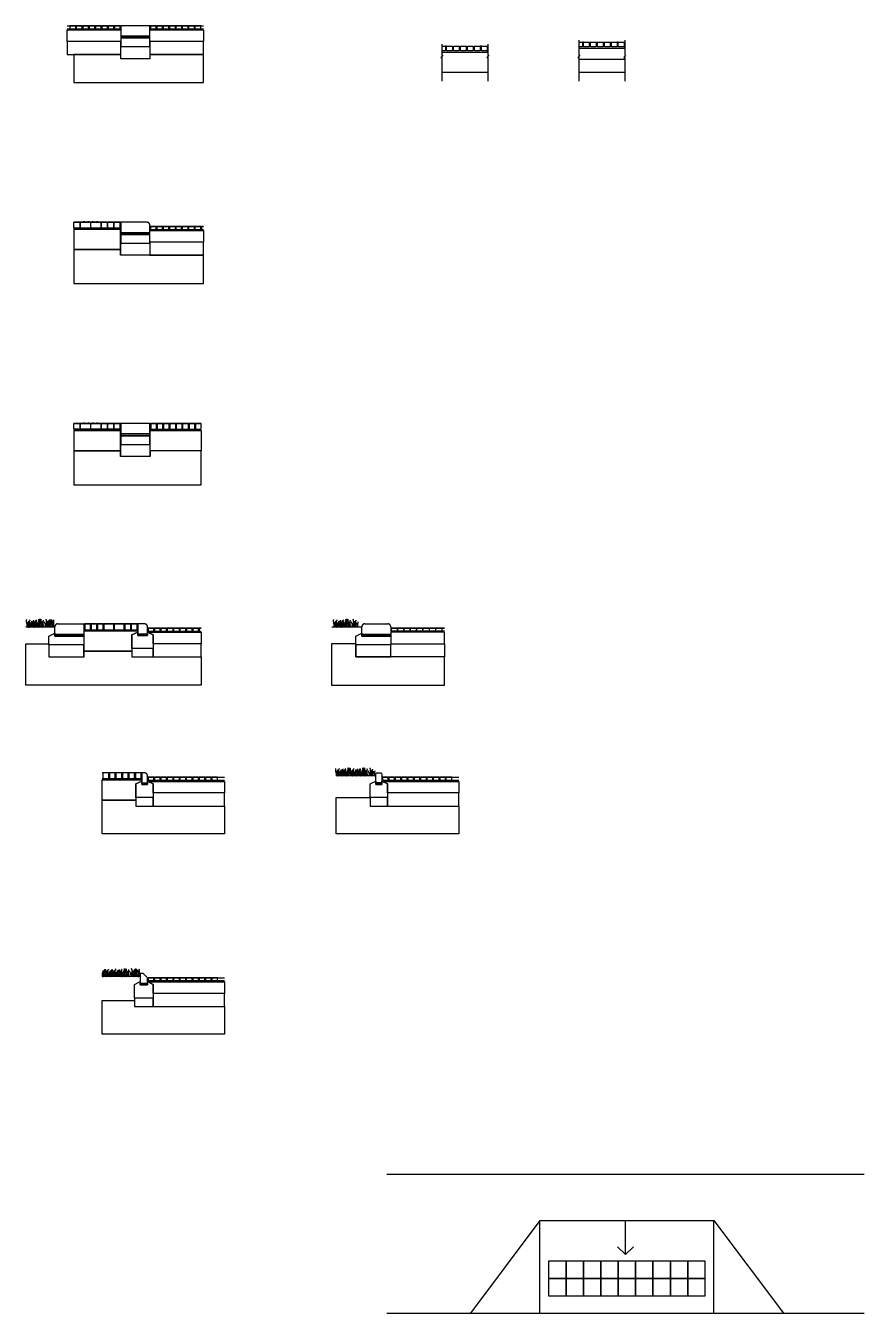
# Model space of a CAD drawing. Header units: millimetres. Extents: x 833576263 to 1668046980, y 817519639 to 1636103653.
# Drawn here: x 833810212 to 833824680, y 817898195 to 817920411 of the extents above; entities that cross this region are included whole.
import ezdxf

# ---------------------------------------------------------------- set-up
doc = ezdxf.new("R2010")
doc.units = ezdxf.units.MM
doc.header["$LTSCALE"] = 100
doc.header["$MEASUREMENT"] = 0
doc.linetypes.add('C160$0$Hidden', pattern=[9.525, 6.35, -3.175])
doc.layers.add('C160$0$+C160', color=6, linetype='C160$0$Hidden')
doc.layers.add('X-REF', color=7, linetype='Continuous')

# ---------------------------------------------------------------- blocks, each defined once
blk = doc.blocks.new('C160')
at = {"layer": 'C160$0$+C160'}
for p, q in [((833810.927, 817920.411), (833811.853, 817920.411)), ((833812.353, 817920.411), (833813.279, 817920.411)), ((833810.927, 817920.361), (833811.853, 817920.361)), ((833810.927, 817920.341), (833811.853, 817920.341)), ((833812.353, 817920.361), (833813.279, 817920.361)), ((833812.353, 817920.341), (833813.279, 817920.341)), ((833817.393, 817919.957), (833818.183, 817919.957)), ((833819.756, 817920.027), (833820.546, 817920.027)), ((833820.546, 817919.827), (833819.756, 817919.827)), ((833818.183, 817919.607), (833817.393, 817919.607)), ((833820.546, 817919.602), (833819.756, 817919.602)), ((833811.853, 817917.021), (833811.043, 817917.021)), ((833811.848, 817916.921), (833811.043, 817916.921)), ((833811.848, 817916.901), (833811.043, 817916.901)), ((833811.043, 817916.901), (833811.848, 817916.901)), ((833811.848, 817916.871), (833811.848, 817916.921)), ((833812.353, 817916.946), (833813.279, 817916.946)), ((833812.353, 817916.896), (833813.279, 817916.896)), ((833812.353, 817916.876), (833813.279, 817916.876)), ((833811.853, 817913.548), (833811.043, 817913.548)), ((833812.353, 817913.548), (833813.239, 817913.548)), ((833811.848, 817913.448), (833811.043, 817913.448)), ((833811.848, 817913.428), (833811.043, 817913.428)), ((833811.043, 817913.428), (833811.848, 817913.428)), ((833811.848, 817913.398), (833811.848, 817913.448)), ((833812.358, 817913.448), (833813.239, 817913.448)), ((833812.358, 817913.428), (833812.358, 817913.448)), ((833812.358, 817913.428), (833813.183, 817913.428)), ((833813.183, 817913.428), (833812.358, 817913.428)), ((833811.213, 817910.09), (833812.143, 817910.09)), ((833811.218, 817909.99), (833812.143, 817909.99)), ((833811.218, 817909.94), (833811.218, 817909.99)), ((833812.143, 817909.97), (833811.218, 817909.97)), ((833811.218, 817909.97), (833812.143, 817909.97)), ((833812.143, 817909.99), (833812.143, 817909.94)), ((833812.313, 817910.015), (833813.239, 817910.015)), ((833812.313, 817909.965), (833813.239, 817909.965)), ((833812.323, 817909.945), (833813.239, 817909.945)), ((833817.436, 817910.015), (833816.51, 817910.015)), ((833817.436, 817909.965), (833816.51, 817909.965)), ((833817.436, 817909.945), (833816.51, 817909.945)), ((833812.213, 817907.518), (833811.528, 817907.518)), ((833812.238, 817907.518), (833812.213, 817907.518)), ((833812.213, 817907.418), (833811.528, 817907.418)), ((833812.213, 817907.398), (833811.528, 817907.398)), ((833812.313, 817907.443), (833813.641, 817907.443)), ((833812.313, 817907.393), (833813.641, 817907.393)), ((833812.323, 817907.373), (833813.641, 817907.373)), ((833816.355, 817907.443), (833817.683, 817907.443)), ((833816.355, 817907.393), (833817.683, 817907.393)), ((833816.365, 817907.373), (833817.683, 817907.373)), ((833812.313, 817903.985), (833813.641, 817903.985)), ((833812.313, 817903.935), (833813.641, 817903.935)), ((833812.323, 817903.915), (833813.641, 817903.915)), ((833816.441, 817900.595), (833824.68, 817900.595)), ((833819.084, 817899.795), (833817.884, 817898.195)), ((833819.084, 817899.795), (833822.084, 817899.795)), ((833819.084, 817898.195), (833819.084, 817899.795)), ((833820.56, 817899.211), (833820.56, 817899.795)), ((833822.084, 817898.195), (833822.084, 817899.795)), ((833822.084, 817899.795), (833823.284, 817898.195)), ((833816.441, 817898.195), (833824.68, 817898.195))]:
    blk.add_line(p, q, dxfattribs=at)
for points in [[(833810.974, 817920.361), (833811.074, 817920.361), (833811.074, 817920.411), (833810.974, 817920.411)], [(833811.084, 817920.361), (833811.184, 817920.361), (833811.184, 817920.411), (833811.084, 817920.411)], [(833811.194, 817920.361), (833811.294, 817920.361), (833811.294, 817920.411), (833811.194, 817920.411)], [(833811.304, 817920.361), (833811.404, 817920.361), (833811.404, 817920.411), (833811.304, 817920.411)], [(833811.414, 817920.361), (833811.514, 817920.361), (833811.514, 817920.411), (833811.414, 817920.411)], [(833811.524, 817920.361), (833811.624, 817920.361), (833811.624, 817920.411), (833811.524, 817920.411)], [(833811.634, 817920.361), (833811.734, 817920.361), (833811.734, 817920.411), (833811.634, 817920.411)], [(833811.743, 817920.361), (833811.843, 817920.361), (833811.843, 817920.411), (833811.743, 817920.411)], [(833811.853, 817920.411), (833811.853, 817920.231), (833812.353, 817920.231), (833812.353, 817920.411)], [(833812.363, 817920.361), (833812.463, 817920.361), (833812.463, 817920.411), (833812.363, 817920.411)], [(833812.473, 817920.361), (833812.573, 817920.361), (833812.573, 817920.411), (833812.473, 817920.411)], [(833812.583, 817920.361), (833812.683, 817920.361), (833812.683, 817920.411), (833812.583, 817920.411)], [(833812.693, 817920.361), (833812.793, 817920.361), (833812.793, 817920.411), (833812.693, 817920.411)], [(833812.803, 817920.361), (833812.903, 817920.361), (833812.903, 817920.411), (833812.803, 817920.411)], [(833812.912, 817920.361), (833813.012, 817920.361), (833813.012, 817920.411), (833812.912, 817920.411)], [(833813.022, 817920.361), (833813.122, 817920.361), (833813.122, 817920.411), (833813.022, 817920.411)], [(833813.132, 817920.361), (833813.232, 817920.361), (833813.232, 817920.411), (833813.132, 817920.411)], [(833810.927, 817920.341), (833811.853, 817920.341), (833811.853, 817920.141), (833810.927, 817920.141)], [(833811.853, 817920.231), (833811.853, 817920.201), (833812.353, 817920.201), (833812.353, 817920.231), (833811.853, 817920.231)], [(833811.853, 817920.201), (833811.853, 817920.051), (833812.353, 817920.051), (833812.353, 817920.201)], [(833812.353, 817920.341), (833813.279, 817920.341), (833813.279, 817920.141), (833812.353, 817920.141)], [(833811.853, 817920.141), (833810.927, 817920.141), (833810.927, 817919.916), (833811.853, 817919.916)], [(833811.853, 817920.051), (833812.353, 817920.051), (833812.353, 817919.841), (833811.853, 817919.841)], [(833813.279, 817920.141), (833812.353, 817920.141), (833812.353, 817919.916), (833813.279, 817919.916)], [(833817.473, 817920.057), (833817.573, 817920.057), (833817.573, 817919.977), (833817.473, 817919.977)], [(833817.593, 817920.057), (833817.693, 817920.057), (833817.693, 817919.977), (833817.593, 817919.977)], [(833817.713, 817920.057), (833817.813, 817920.057), (833817.813, 817919.977), (833817.713, 817919.977)], [(833817.833, 817920.057), (833817.933, 817920.057), (833817.933, 817919.977), (833817.833, 817919.977)], [(833817.953, 817920.057), (833818.053, 817920.057), (833818.053, 817919.977), (833817.953, 817919.977)], [(833818.073, 817920.057), (833818.173, 817920.057), (833818.173, 817919.977), (833818.073, 817919.977)], [(833819.836, 817920.127), (833819.936, 817920.127), (833819.936, 817920.047), (833819.836, 817920.047)], [(833819.956, 817920.127), (833820.056, 817920.127), (833820.056, 817920.047), (833819.956, 817920.047)], [(833820.076, 817920.127), (833820.176, 817920.127), (833820.176, 817920.047), (833820.076, 817920.047)], [(833820.196, 817920.127), (833820.296, 817920.127), (833820.296, 817920.047), (833820.196, 817920.047)], [(833820.316, 817920.127), (833820.416, 817920.127), (833820.416, 817920.047), (833820.316, 817920.047)], [(833820.436, 817920.127), (833820.536, 817920.127), (833820.536, 817920.047), (833820.436, 817920.047)], [(833813.279, 817919.916), (833812.353, 817919.916), (833812.353, 817919.841), (833811.853, 817919.841), (833811.853, 817919.916), (833811.043, 817919.916), (833811.043, 817919.43), (833813.279, 817919.43)], [(833811.043, 817917.021), (833811.143, 817917.021), (833811.143, 817916.921), (833811.043, 817916.921)], [(833811.848, 817916.901), (833811.043, 817916.901), (833811.043, 817916.551), (833811.848, 817916.551)], [(833811.157, 817917.021), (833811.327, 817917.021), (833811.327, 817916.921), (833811.157, 817916.921)], [(833811.337, 817917.021), (833811.507, 817917.021), (833811.507, 817916.921), (833811.337, 817916.921)], [(833811.517, 817917.021), (833811.617, 817917.021), (833811.617, 817916.921), (833811.517, 817916.921)], [(833811.627, 817917.021), (833811.727, 817917.021), (833811.727, 817916.921), (833811.627, 817916.921)], [(833811.737, 817917.021), (833811.837, 817917.021), (833811.837, 817916.921), (833811.737, 817916.921)], [(833811.853, 817916.841), (833811.853, 817916.811), (833812.353, 817916.811), (833812.353, 817916.841), (833811.853, 817916.841)], [(833811.853, 817916.811), (833811.853, 817916.661), (833812.353, 817916.661), (833812.353, 817916.811)], [(833812.353, 817916.876), (833813.279, 817916.876), (833813.279, 817916.676), (833812.353, 817916.676)], [(833812.363, 817916.896), (833812.463, 817916.896), (833812.463, 817916.946), (833812.363, 817916.946)], [(833812.473, 817916.896), (833812.573, 817916.896), (833812.573, 817916.946), (833812.473, 817916.946)], [(833812.583, 817916.896), (833812.683, 817916.896), (833812.683, 817916.946), (833812.583, 817916.946)], [(833812.693, 817916.896), (833812.793, 817916.896), (833812.793, 817916.946), (833812.693, 817916.946)], [(833812.802, 817916.896), (833812.902, 817916.896), (833812.902, 817916.946), (833812.802, 817916.946)], [(833812.912, 817916.896), (833813.012, 817916.896), (833813.012, 817916.946), (833812.912, 817916.946)], [(833813.022, 817916.896), (833813.122, 817916.896), (833813.122, 817916.946), (833813.022, 817916.946)], [(833813.132, 817916.896), (833813.232, 817916.896), (833813.232, 817916.946), (833813.132, 817916.946)], [(833811.853, 817916.661), (833812.353, 817916.661), (833812.353, 817916.451), (833811.853, 817916.451)], [(833813.279, 817916.676), (833812.353, 817916.676), (833812.353, 817916.451), (833813.279, 817916.451)], [(833813.279, 817916.451), (833811.848, 817916.451), (833811.848, 817916.551), (833811.043, 817916.551), (833811.043, 817915.966), (833813.279, 817915.966)], [(833811.043, 817913.548), (833811.143, 817913.548), (833811.143, 817913.448), (833811.043, 817913.448)], [(833811.157, 817913.548), (833811.327, 817913.548), (833811.327, 817913.448), (833811.157, 817913.448)], [(833811.337, 817913.548), (833811.507, 817913.548), (833811.507, 817913.448), (833811.337, 817913.448)], [(833811.517, 817913.548), (833811.617, 817913.548), (833811.617, 817913.448), (833811.517, 817913.448)], [(833811.627, 817913.548), (833811.727, 817913.548), (833811.727, 817913.448), (833811.627, 817913.448)], [(833811.737, 817913.548), (833811.837, 817913.548), (833811.837, 817913.448), (833811.737, 817913.448)], [(833811.853, 817913.548), (833811.853, 817913.368), (833812.353, 817913.368), (833812.353, 817913.548)], [(833812.469, 817913.548), (833812.369, 817913.548), (833812.369, 817913.448), (833812.469, 817913.448)], [(833812.579, 817913.548), (833812.479, 817913.548), (833812.479, 817913.448), (833812.579, 817913.448)], [(833812.689, 817913.548), (833812.589, 817913.548), (833812.589, 817913.448), (833812.689, 817913.448)], [(833812.799, 817913.548), (833812.699, 817913.548), (833812.699, 817913.448), (833812.799, 817913.448)], [(833812.909, 817913.548), (833812.809, 817913.548), (833812.809, 817913.448), (833812.909, 817913.448)], [(833813.019, 817913.548), (833812.919, 817913.548), (833812.919, 817913.448), (833813.019, 817913.448)], [(833813.129, 817913.548), (833813.029, 817913.548), (833813.029, 817913.448), (833813.129, 817913.448)], [(833813.239, 817913.548), (833813.139, 817913.548), (833813.139, 817913.448), (833813.239, 817913.448)], [(833811.848, 817913.428), (833811.043, 817913.428), (833811.043, 817913.078), (833811.848, 817913.078)], [(833811.853, 817913.368), (833811.853, 817913.338), (833812.353, 817913.338), (833812.353, 817913.368), (833811.853, 817913.368)], [(833811.853, 817913.338), (833811.853, 817913.188), (833812.353, 817913.188), (833812.353, 817913.338)], [(833812.358, 817913.428), (833813.239, 817913.428), (833813.239, 817913.078), (833812.358, 817913.078)], [(833813.239, 817913.078), (833812.358, 817913.078), (833812.358, 817912.978), (833811.848, 817912.978), (833811.848, 817913.078), (833811.043, 817913.078), (833811.043, 817912.492), (833813.239, 817912.492)], [(833811.853, 817913.188), (833812.353, 817913.188), (833812.353, 817912.978), (833811.853, 817912.978)], [(833811.213, 817909.88), (833811.213, 817909.73), (833810.613, 817909.73), (833810.613, 817909.88), (833810.713, 817909.93), (833810.713, 817909.88)], [(833811.218, 817909.97), (833812.143, 817909.97), (833812.143, 817909.95), (833812.043, 817909.9), (833812.043, 817909.62), (833811.218, 817909.62)], [(833811.329, 817910.09), (833811.229, 817910.09), (833811.229, 817909.99), (833811.329, 817909.99)], [(833811.439, 817910.09), (833811.339, 817910.09), (833811.339, 817909.99), (833811.439, 817909.99)], [(833811.549, 817910.09), (833811.449, 817910.09), (833811.449, 817909.99), (833811.549, 817909.99)], [(833811.729, 817910.09), (833811.559, 817910.09), (833811.559, 817909.99), (833811.729, 817909.99)], [(833811.909, 817910.09), (833811.739, 817910.09), (833811.739, 817909.99), (833811.909, 817909.99)], [(833812.023, 817910.09), (833811.923, 817910.09), (833811.923, 817909.99), (833812.023, 817909.99)], [(833812.133, 817910.09), (833812.033, 817910.09), (833812.033, 817909.99), (833812.133, 817909.99)], [(833812.413, 817909.9), (833812.413, 817909.665), (833812.043, 817909.665), (833812.043, 817909.9), (833812.143, 817909.95), (833812.143, 817909.89), (833812.313, 817909.89), (833812.313, 817909.95)], [(833812.323, 817909.965), (833812.423, 817909.965), (833812.423, 817910.015), (833812.323, 817910.015)], [(833812.413, 817909.9), (833812.323, 817909.945), (833813.239, 817909.945), (833813.239, 817909.745), (833812.413, 817909.745)], [(833812.433, 817909.965), (833812.533, 817909.965), (833812.533, 817910.015), (833812.433, 817910.015)], [(833812.543, 817909.965), (833812.643, 817909.965), (833812.643, 817910.015), (833812.543, 817910.015)], [(833812.653, 817909.965), (833812.753, 817909.965), (833812.753, 817910.015), (833812.653, 817910.015)], [(833812.763, 817909.965), (833812.863, 817909.965), (833812.863, 817910.015), (833812.763, 817910.015)], [(833812.873, 817909.965), (833812.973, 817909.965), (833812.973, 817910.015), (833812.873, 817910.015)], [(833812.983, 817909.965), (833813.083, 817909.965), (833813.083, 817910.015), (833812.983, 817910.015)], [(833813.092, 817909.965), (833813.192, 817909.965), (833813.192, 817910.015), (833813.092, 817910.015)], [(833816.51, 817909.88), (833816.51, 817909.73), (833815.91, 817909.73), (833815.91, 817909.88), (833816.01, 817909.93), (833816.01, 817909.88)], [(833817.436, 817909.945), (833816.51, 817909.945), (833816.51, 817909.745), (833817.436, 817909.745)], [(833816.62, 817909.965), (833816.52, 817909.965), (833816.52, 817910.015), (833816.62, 817910.015)], [(833816.73, 817909.965), (833816.63, 817909.965), (833816.63, 817910.015), (833816.73, 817910.015)], [(833816.84, 817909.965), (833816.74, 817909.965), (833816.74, 817910.015), (833816.84, 817910.015)], [(833816.95, 817909.965), (833816.85, 817909.965), (833816.85, 817910.015), (833816.95, 817910.015)], [(833817.06, 817909.965), (833816.96, 817909.965), (833816.96, 817910.015), (833817.06, 817910.015)], [(833817.17, 817909.965), (833817.07, 817909.965), (833817.07, 817910.015), (833817.17, 817910.015)], [(833817.279, 817909.965), (833817.179, 817909.965), (833817.179, 817910.015), (833817.279, 817910.015)], [(833817.389, 817909.965), (833817.289, 817909.965), (833817.289, 817910.015), (833817.389, 817910.015)], [(833810.212, 817909.745), (833810.613, 817909.745), (833810.613, 817909.52), (833811.218, 817909.52), (833811.218, 817909.62), (833812.043, 817909.62), (833812.043, 817909.52), (833813.239, 817909.52), (833813.239, 817909.034), (833810.212, 817909.034)], [(833811.213, 817909.73), (833810.613, 817909.73), (833810.613, 817909.52), (833811.213, 817909.52)], [(833811.213, 817909.91), (833811.213, 817909.88), (833810.713, 817909.88), (833810.713, 817909.91), (833811.213, 817909.91)], [(833812.313, 817909.92), (833812.313, 817909.89), (833812.143, 817909.89), (833812.143, 817909.92)], [(833813.239, 817909.745), (833812.413, 817909.745), (833812.413, 817909.52), (833813.239, 817909.52)], [(833817.436, 817909.52), (833815.91, 817909.52), (833815.91, 817909.745), (833815.487, 817909.745), (833815.487, 817909.034), (833817.436, 817909.034)], [(833816.51, 817909.73), (833815.91, 817909.73), (833815.91, 817909.52), (833816.51, 817909.52)], [(833816.51, 817909.91), (833816.51, 817909.88), (833816.01, 817909.88), (833816.01, 817909.91), (833816.51, 817909.91)], [(833816.51, 817909.745), (833817.436, 817909.745), (833817.436, 817909.52), (833816.51, 817909.52)], [(833812.413, 817909.665), (833812.043, 817909.665), (833812.043, 817909.52), (833812.413, 817909.52)], [(833811.643, 817907.518), (833811.543, 817907.518), (833811.543, 817907.418), (833811.643, 817907.418)], [(833811.755, 817907.518), (833811.655, 817907.518), (833811.655, 817907.418), (833811.755, 817907.418)], [(833811.867, 817907.518), (833811.767, 817907.518), (833811.767, 817907.418), (833811.867, 817907.418)], [(833811.979, 817907.518), (833811.879, 817907.518), (833811.879, 817907.418), (833811.979, 817907.418)], [(833812.091, 817907.518), (833811.991, 817907.518), (833811.991, 817907.418), (833812.091, 817907.418)], [(833812.203, 817907.518), (833812.103, 817907.518), (833812.103, 817907.418), (833812.203, 817907.418)], [(833816.27, 817907.518), (833816.34, 817907.518), (833816.355, 817907.503), (833816.355, 817907.348), (833816.255, 817907.348), (833816.255, 817907.503)], [(833811.528, 817907.398), (833812.213, 817907.398), (833812.213, 817907.378), (833812.113, 817907.328), (833812.113, 817907.048), (833811.528, 817907.048)], [(833812.413, 817907.328), (833812.413, 817907.093), (833812.113, 817907.093), (833812.113, 817907.328), (833812.213, 817907.378), (833812.213, 817907.318), (833812.313, 817907.318), (833812.313, 817907.378)], [(833812.313, 817907.348), (833812.313, 817907.318), (833812.213, 817907.318), (833812.213, 817907.348)], [(833812.323, 817907.393), (833812.423, 817907.393), (833812.423, 817907.443), (833812.323, 817907.443)], [(833812.413, 817907.328), (833812.323, 817907.373), (833813.641, 817907.373), (833813.641, 817907.173), (833812.413, 817907.173)], [(833812.433, 817907.393), (833812.533, 817907.393), (833812.533, 817907.443), (833812.433, 817907.443)], [(833812.543, 817907.393), (833812.643, 817907.393), (833812.643, 817907.443), (833812.543, 817907.443)], [(833812.653, 817907.393), (833812.753, 817907.393), (833812.753, 817907.443), (833812.653, 817907.443)], [(833812.763, 817907.393), (833812.863, 817907.393), (833812.863, 817907.443), (833812.763, 817907.443)], [(833812.873, 817907.393), (833812.973, 817907.393), (833812.973, 817907.443), (833812.873, 817907.443)], [(833812.982, 817907.393), (833813.082, 817907.393), (833813.082, 817907.443), (833812.982, 817907.443)], [(833813.092, 817907.393), (833813.192, 817907.393), (833813.192, 817907.443), (833813.092, 817907.443)], [(833813.202, 817907.393), (833813.302, 817907.393), (833813.302, 817907.443), (833813.202, 817907.443)], [(833813.312, 817907.393), (833813.412, 817907.393), (833813.412, 817907.443), (833813.312, 817907.443)], [(833813.422, 817907.393), (833813.522, 817907.393), (833813.522, 817907.443), (833813.422, 817907.443)], [(833816.455, 817907.328), (833816.455, 817907.093), (833816.155, 817907.093), (833816.155, 817907.328), (833816.255, 817907.378), (833816.255, 817907.318), (833816.355, 817907.318), (833816.355, 817907.378)], [(833816.355, 817907.348), (833816.355, 817907.318), (833816.255, 817907.318), (833816.255, 817907.348)], [(833816.365, 817907.393), (833816.465, 817907.393), (833816.465, 817907.443), (833816.365, 817907.443)], [(833816.455, 817907.328), (833816.365, 817907.373), (833817.683, 817907.373), (833817.683, 817907.173), (833816.455, 817907.173)], [(833816.475, 817907.393), (833816.575, 817907.393), (833816.575, 817907.443), (833816.475, 817907.443)], [(833816.585, 817907.393), (833816.685, 817907.393), (833816.685, 817907.443), (833816.585, 817907.443)], [(833816.695, 817907.393), (833816.795, 817907.393), (833816.795, 817907.443), (833816.695, 817907.443)], [(833816.804, 817907.393), (833816.904, 817907.393), (833816.904, 817907.443), (833816.804, 817907.443)], [(833816.914, 817907.393), (833817.014, 817907.393), (833817.014, 817907.443), (833816.914, 817907.443)], [(833817.024, 817907.393), (833817.124, 817907.393), (833817.124, 817907.443), (833817.024, 817907.443)], [(833817.134, 817907.393), (833817.234, 817907.393), (833817.234, 817907.443), (833817.134, 817907.443)], [(833817.244, 817907.393), (833817.344, 817907.393), (833817.344, 817907.443), (833817.244, 817907.443)], [(833817.354, 817907.393), (833817.454, 817907.393), (833817.454, 817907.443), (833817.354, 817907.443)], [(833817.463, 817907.393), (833817.563, 817907.393), (833817.563, 817907.443), (833817.463, 817907.443)], [(833811.528, 817907.048), (833812.113, 817907.048), (833812.113, 817906.948), (833813.641, 817906.948), (833813.641, 817906.467), (833811.528, 817906.467)], [(833812.413, 817907.093), (833812.113, 817907.093), (833812.113, 817906.948), (833812.413, 817906.948)], [(833813.641, 817907.173), (833812.413, 817907.173), (833812.413, 817906.948), (833813.641, 817906.948)], [(833815.57, 817907.093), (833816.155, 817907.093), (833816.155, 817906.948), (833817.683, 817906.948), (833817.683, 817906.467), (833815.57, 817906.467)], [(833816.455, 817907.093), (833816.155, 817907.093), (833816.155, 817906.948), (833816.455, 817906.948)], [(833817.683, 817907.173), (833816.455, 817907.173), (833816.455, 817906.948), (833817.683, 817906.948)], [(833812.313, 817903.985), (833812.238, 817904.06), (833812.188, 817904.06), (833812.188, 817903.89), (833812.313, 817903.89)], [(833812.323, 817903.935), (833812.423, 817903.935), (833812.423, 817903.985), (833812.323, 817903.985)], [(833812.433, 817903.935), (833812.533, 817903.935), (833812.533, 817903.985), (833812.433, 817903.985)], [(833812.543, 817903.935), (833812.643, 817903.935), (833812.643, 817903.985), (833812.543, 817903.985)], [(833812.653, 817903.935), (833812.753, 817903.935), (833812.753, 817903.985), (833812.653, 817903.985)], [(833812.763, 817903.935), (833812.863, 817903.935), (833812.863, 817903.985), (833812.763, 817903.985)], [(833812.873, 817903.935), (833812.973, 817903.935), (833812.973, 817903.985), (833812.873, 817903.985)], [(833812.982, 817903.935), (833813.082, 817903.935), (833813.082, 817903.985), (833812.982, 817903.985)], [(833813.092, 817903.935), (833813.192, 817903.935), (833813.192, 817903.985), (833813.092, 817903.985)], [(833813.202, 817903.935), (833813.302, 817903.935), (833813.302, 817903.985), (833813.202, 817903.985)], [(833813.312, 817903.935), (833813.412, 817903.935), (833813.412, 817903.985), (833813.312, 817903.985)], [(833813.422, 817903.935), (833813.522, 817903.935), (833813.522, 817903.985), (833813.422, 817903.985)], [(833812.413, 817903.87), (833812.413, 817903.635), (833812.088, 817903.635), (833812.088, 817903.87), (833812.188, 817903.92), (833812.188, 817903.86), (833812.313, 817903.86), (833812.313, 817903.92)], [(833812.313, 817903.89), (833812.313, 817903.86), (833812.188, 817903.86), (833812.188, 817903.89)], [(833812.413, 817903.87), (833812.323, 817903.915), (833813.641, 817903.915), (833813.641, 817903.715), (833812.413, 817903.715)], [(833813.641, 817903.715), (833812.413, 817903.715), (833812.413, 817903.49), (833813.641, 817903.49)], [(833811.528, 817903.59), (833812.088, 817903.59), (833812.088, 817903.49), (833813.641, 817903.49), (833813.641, 817903.009), (833811.528, 817903.009)], [(833812.413, 817903.635), (833812.088, 817903.635), (833812.088, 817903.49), (833812.413, 817903.49)], [(833819.534, 817899.095), (833819.234, 817899.095), (833819.234, 817898.795), (833819.534, 817898.795)], [(833819.834, 817899.095), (833819.534, 817899.095), (833819.534, 817898.795), (833819.834, 817898.795)], [(833820.134, 817899.095), (833819.834, 817899.095), (833819.834, 817898.795), (833820.134, 817898.795)], [(833820.434, 817899.095), (833820.134, 817899.095), (833820.134, 817898.795), (833820.434, 817898.795)], [(833820.734, 817899.095), (833820.434, 817899.095), (833820.434, 817898.795), (833820.734, 817898.795)], [(833821.034, 817899.095), (833820.734, 817899.095), (833820.734, 817898.795), (833821.034, 817898.795)], [(833821.334, 817899.095), (833821.034, 817899.095), (833821.034, 817898.795), (833821.334, 817898.795)], [(833821.634, 817899.095), (833821.334, 817899.095), (833821.334, 817898.795), (833821.634, 817898.795)], [(833821.934, 817899.095), (833821.634, 817899.095), (833821.634, 817898.795), (833821.934, 817898.795)], [(833819.534, 817898.795), (833819.234, 817898.795), (833819.234, 817898.495), (833819.534, 817898.495)], [(833819.834, 817898.795), (833819.534, 817898.795), (833819.534, 817898.495), (833819.834, 817898.495)], [(833820.134, 817898.795), (833819.834, 817898.795), (833819.834, 817898.495), (833820.134, 817898.495)], [(833820.434, 817898.795), (833820.134, 817898.795), (833820.134, 817898.495), (833820.434, 817898.495)], [(833820.734, 817898.795), (833820.434, 817898.795), (833820.434, 817898.495), (833820.734, 817898.495)], [(833821.034, 817898.795), (833820.734, 817898.795), (833820.734, 817898.495), (833821.034, 817898.495)], [(833821.334, 817898.795), (833821.034, 817898.795), (833821.034, 817898.495), (833821.334, 817898.495)], [(833821.634, 817898.795), (833821.334, 817898.795), (833821.334, 817898.495), (833821.634, 817898.495)], [(833821.934, 817898.795), (833821.634, 817898.795), (833821.634, 817898.495), (833821.934, 817898.495)]]:
    blk.add_lwpolyline(points, close=True, dxfattribs=at)
for points in [[(833819.756, 817920.162), (833819.756, 817919.906), (833819.772, 817919.906), (833819.739, 817919.864), (833819.756, 817919.864), (833819.756, 817919.455)], [(833820.546, 817920.162), (833820.546, 817919.906), (833820.562, 817919.906), (833820.529, 817919.864), (833820.546, 817919.864), (833820.546, 817919.455)], [(833817.393, 817920.092), (833817.393, 817919.906), (833817.41, 817919.906), (833817.376, 817919.864), (833817.393, 817919.864), (833817.393, 817919.455)], [(833817.393, 817920.057), (833817.453, 817920.057), (833817.453, 817919.977), (833817.393, 817919.977)], [(833818.183, 817920.092), (833818.183, 817919.906), (833818.2, 817919.906), (833818.166, 817919.864), (833818.183, 817919.864), (833818.183, 817919.455)], [(833819.756, 817920.127), (833819.816, 817920.127), (833819.816, 817920.047), (833819.756, 817920.047)], [(833813.279, 817916.946), (833813.242, 817916.946), (833813.242, 817916.896), (833813.279, 817916.896)], [(833810.713, 817910.035), (833810.212, 817910.035)], [(833813.239, 817910.015), (833813.202, 817910.015), (833813.202, 817909.965), (833813.239, 817909.965)], [(833816.01, 817910.035), (833815.492, 817910.035)], [(833817.436, 817909.965), (833817.399, 817909.965), (833817.399, 817910.015), (833817.436, 817910.015)], [(833816.255, 817907.468), (833815.57, 817907.468)], [(833812.188, 817904.005), (833811.528, 817904.005)], [(833820.698, 817899.34), (833820.56, 817899.211), (833820.423, 817899.34)]]:
    blk.add_lwpolyline(points, dxfattribs=at)
for points in [[(833818.183, 817919.977), (833818.073, 817919.977), (833818.073, 817920.057), (833818.053, 817920.057), (833818.053, 817919.977), (833817.953, 817919.977), (833817.953, 817920.057, -0.37638), (833817.933, 817920.057), (833817.933, 817919.977), (833817.833, 817919.977), (833817.833, 817920.057, -0.37638), (833817.813, 817920.057), (833817.813, 817919.977), (833817.713, 817919.977), (833817.713, 817920.057, -0.37638), (833817.693, 817920.057), (833817.693, 817919.977), (833817.593, 817919.977), (833817.593, 817920.057, -0.37638), (833817.573, 817920.057), (833817.573, 817919.977), (833817.473, 817919.977), (833817.473, 817920.057), (833817.453, 817920.057), (833817.453, 817919.977), (833817.393, 817919.977), (833817.393, 817919.957), (833818.183, 817919.957)], [(833820.546, 817920.047), (833820.436, 817920.047), (833820.436, 817920.127), (833820.416, 817920.127), (833820.416, 817920.047), (833820.316, 817920.047), (833820.316, 817920.127, -0.37638), (833820.296, 817920.127), (833820.296, 817920.047), (833820.196, 817920.047), (833820.196, 817920.127, -0.37638), (833820.176, 817920.127), (833820.176, 817920.047), (833820.076, 817920.047), (833820.076, 817920.127, -0.37638), (833820.056, 817920.127), (833820.056, 817920.047), (833819.956, 817920.047), (833819.956, 817920.127, -0.37638), (833819.936, 817920.127), (833819.936, 817920.047), (833819.836, 817920.047), (833819.836, 817920.127), (833819.816, 817920.127), (833819.816, 817920.047), (833819.756, 817920.047), (833819.756, 817920.027), (833820.546, 817920.027)], [(833811.853, 817917.021), (833811.853, 817916.841), (833812.353, 817916.841), (833812.353, 817916.971, 0.414214), (833812.303, 817917.021)], [(833811.213, 817910.09), (833811.213, 817909.91), (833810.713, 817909.91), (833810.713, 817910.04, -0.414214), (833810.763, 817910.09)], [(833812.313, 817910.04, 0.414214), (833812.263, 817910.09), (833812.143, 817910.09), (833812.143, 817909.92), (833812.313, 817909.92)], [(833816.51, 817910.04), (833816.51, 817909.91), (833816.01, 817909.91), (833816.01, 817910.04, -0.414214), (833816.06, 817910.09), (833816.46, 817910.09, -0.414214)], [(833812.313, 817907.468, 0.414214), (833812.263, 817907.518), (833812.213, 817907.518), (833812.213, 817907.348), (833812.313, 817907.348)]]:
    blk.add_lwpolyline(points, format="xyb", close=True, dxfattribs=at)
at = {"layer": 'C160$0$+C160', "elevation": 0}
for points in [[(833811.237, 817917.021), (833811.231, 817917.029), (833811.209, 817917.029), (833811.203, 817917.021)], [(833811.237, 817917.021), (833811.231, 817917.029), (833811.209, 817917.029), (833811.203, 817917.021)], [(833811.312, 817917.021), (833811.306, 817917.029), (833811.284, 817917.029), (833811.278, 817917.021)], [(833811.312, 817917.021), (833811.306, 817917.029), (833811.284, 817917.029), (833811.278, 817917.021)], [(833811.387, 817917.021), (833811.381, 817917.029), (833811.359, 817917.029), (833811.353, 817917.021)], [(833811.387, 817917.021), (833811.381, 817917.029), (833811.359, 817917.029), (833811.353, 817917.021)], [(833811.462, 817917.021), (833811.456, 817917.029), (833811.434, 817917.029), (833811.428, 817917.021)], [(833811.462, 817917.021), (833811.456, 817917.029), (833811.434, 817917.029), (833811.428, 817917.021)], [(833811.237, 817913.548), (833811.231, 817913.555), (833811.209, 817913.555), (833811.203, 817913.548)], [(833811.237, 817913.548), (833811.231, 817913.555), (833811.209, 817913.555), (833811.203, 817913.548)], [(833811.312, 817913.548), (833811.306, 817913.555), (833811.284, 817913.555), (833811.278, 817913.548)], [(833811.312, 817913.548), (833811.306, 817913.555), (833811.284, 817913.555), (833811.278, 817913.548)], [(833811.387, 817913.548), (833811.381, 817913.555), (833811.359, 817913.555), (833811.353, 817913.548)], [(833811.387, 817913.548), (833811.381, 817913.555), (833811.359, 817913.555), (833811.353, 817913.548)], [(833811.462, 817913.548), (833811.456, 817913.555), (833811.434, 817913.555), (833811.428, 817913.548)], [(833811.462, 817913.548), (833811.456, 817913.555), (833811.434, 817913.555), (833811.428, 817913.548)], [(833811.604, 817910.09), (833811.61, 817910.097), (833811.632, 817910.097), (833811.638, 817910.09)], [(833811.604, 817910.09), (833811.61, 817910.097), (833811.632, 817910.097), (833811.638, 817910.09)], [(833811.679, 817910.09), (833811.685, 817910.097), (833811.707, 817910.097), (833811.713, 817910.09)], [(833811.679, 817910.09), (833811.685, 817910.097), (833811.707, 817910.097), (833811.713, 817910.09)], [(833811.754, 817910.09), (833811.76, 817910.097), (833811.782, 817910.097), (833811.788, 817910.09)], [(833811.754, 817910.09), (833811.76, 817910.097), (833811.782, 817910.097), (833811.788, 817910.09)], [(833811.829, 817910.09), (833811.835, 817910.097), (833811.857, 817910.097), (833811.863, 817910.09)], [(833811.829, 817910.09), (833811.835, 817910.097), (833811.857, 817910.097), (833811.863, 817910.09)]]:
    blk.add_lwpolyline(points, dxfattribs=at)
at = {"layer": 'C160$0$+C160'}
for centre, radius, start, end in [((833817.463, 817920.068), 0.0152, 228.7493, 311.2507), ((833817.583, 817920.068), 0.0152, 228.7493, 311.2507), ((833817.703, 817920.068), 0.0152, 228.7493, 311.2507), ((833817.823, 817920.068), 0.0152, 228.7493, 311.2507), ((833817.943, 817920.068), 0.0152, 228.7493, 311.2507), ((833818.063, 817920.068), 0.0152, 228.7493, 311.2507), ((833818.183, 817920.068), 0.0152, 228.7493, 270), ((833819.826, 817920.138), 0.0152, 228.7493, 311.2507), ((833819.946, 817920.138), 0.0152, 228.7493, 311.2507), ((833820.066, 817920.138), 0.0152, 228.7493, 311.2507), ((833820.186, 817920.138), 0.0152, 228.7493, 311.2507), ((833820.306, 817920.138), 0.0152, 228.7493, 311.2507), ((833820.426, 817920.138), 0.0152, 228.7493, 311.2507), ((833820.546, 817920.138), 0.0152, 228.7493, 270), ((833810.395, 817910.14), 0.174, 172.2847, 217.2368), ((833810.389, 817910.076), 0.131, 139.6052, 198.5129), ((833810.159, 817910.138), 0.194, 327.6847, 4.8095), ((833810.478, 817910.114), 0.137, 166.4974, 215.3398), ((833810.528, 817910.043), 0.177, 139.5027, 182.6362), ((833810.591, 817910.049), 0.219, 151.6927, 183.6456), ((833810.298, 817910.131), 0.146, 318.8465, 16.0054), ((833810.604, 817910.063), 0.188, 145.4718, 188.5165), ((833810.628, 817910.085), 0.179, 151.3404, 196.2191), ((833810.662, 817910.127), 0.193, 170.5271, 208.6035), ((833810.66, 817910.11), 0.154, 163.2992, 209.2469), ((833810.426, 817910.124), 0.146, 322.3572, 19.635), ((833810.769, 817910.07), 0.177, 152.3988, 191.412), ((833810.8, 817910.089), 0.194, 159.1229, 196.2296), ((833810.442, 817910.112), 0.198, 337.2135, 15.7391), ((833810.409, 817910.121), 0.242, 338.9712, 10.5717), ((833810.526, 817910.091), 0.15, 337.9663, 23.8953), ((833810.566, 817910.114), 0.133, 323.5803, 20.5387), ((833810.907, 817910.113), 0.219, 167.4558, 200.8329), ((833815.692, 817910.14), 0.174, 172.2847, 217.2368), ((833815.686, 817910.076), 0.131, 139.6052, 198.5129), ((833815.457, 817910.138), 0.194, 327.6847, 4.8095), ((833815.775, 817910.114), 0.137, 166.4974, 215.3398), ((833815.825, 817910.043), 0.177, 139.5027, 182.6362), ((833815.888, 817910.049), 0.219, 151.6927, 183.6456), ((833815.595, 817910.131), 0.146, 318.8466, 16.0054), ((833815.901, 817910.063), 0.188, 145.4718, 188.5165), ((833815.926, 817910.085), 0.179, 151.3404, 196.2191), ((833815.959, 817910.127), 0.193, 170.5271, 208.6035), ((833815.957, 817910.11), 0.154, 163.2992, 209.2469), ((833815.724, 817910.124), 0.146, 322.3572, 19.635), ((833816.066, 817910.07), 0.177, 152.3988, 191.412), ((833810.403, 817910.043), 0.171, 145.7219, 182.9254), ((833810.176, 817910.063), 0.107, 344.6784, 34.5226), ((833810.152, 817910.067), 0.137, 346.538, 26.8185), ((833810.415, 817910.067), 0.118, 144.4131, 196.0295), ((833810.525, 817910.031), 0.216, 148.5959, 179.1362), ((833810.435, 817910.107), 0.124, 165.4323, 215.7242), ((833810.478, 817910.083), 0.0956, 151.9287, 210.4858), ((833810.269, 817910.108), 0.138, 327.7433, 1.6664), ((833810.525, 817910.072), 0.103, 146.2461, 201.5247), ((833810.334, 817910.068), 0.109, 342.1268, 25.9431), ((833810.254, 817910.08), 0.196, 346.5522, 17.8182), ((833810.292, 817910.108), 0.194, 337.7913, 7.4053), ((833810.388, 817910.101), 0.117, 325.5277, 11.8292), ((833810.645, 817910.085), 0.145, 163.4698, 200.499), ((833810.425, 817910.046), 0.13, 354.9619, 36.3929), ((833810.476, 817910.093), 0.111, 328.3476, 23.3056), ((833810.695, 817910.064), 0.117, 138.1394, 194.3232), ((833810.512, 817910.097), 0.111, 326.2706, 8.6166), ((833810.744, 817910.08), 0.104, 155.6458, 205.8155), ((833810.776, 817910.084), 0.103, 149.7792, 208.8), ((833815.7, 817910.043), 0.171, 145.7219, 182.9254), ((833815.473, 817910.063), 0.107, 344.6784, 34.5226), ((833815.45, 817910.067), 0.137, 346.538, 26.8185), ((833815.712, 817910.067), 0.118, 144.4131, 196.0295), ((833815.822, 817910.031), 0.216, 148.5959, 179.1362), ((833815.732, 817910.107), 0.124, 165.4323, 215.7242), ((833815.775, 817910.083), 0.0956, 151.9287, 210.4858), ((833815.567, 817910.108), 0.138, 327.7433, 1.6664), ((833815.823, 817910.072), 0.103, 146.2461, 201.5247), ((833815.631, 817910.068), 0.109, 342.1268, 25.9431), ((833815.552, 817910.08), 0.196, 346.5522, 17.8182), ((833815.589, 817910.108), 0.194, 337.7913, 7.4053), ((833815.685, 817910.101), 0.117, 325.5277, 11.8292), ((833815.943, 817910.085), 0.145, 163.4698, 200.499), ((833815.722, 817910.046), 0.13, 354.9619, 36.3929), ((833815.774, 817910.093), 0.111, 328.3476, 23.3056), ((833815.992, 817910.064), 0.117, 138.1394, 194.3232), ((833815.809, 817910.097), 0.111, 326.2706, 8.6166), ((833816.041, 817910.08), 0.104, 155.6458, 205.8155), ((833815.73, 817907.573), 0.174, 172.2847, 217.2368), ((833815.738, 817907.477), 0.171, 145.7219, 182.9254), ((833815.724, 817907.51), 0.131, 139.6052, 198.5129), ((833815.511, 817907.496), 0.107, 344.6784, 34.5226), ((833815.487, 817907.5), 0.137, 346.538, 26.8185), ((833815.75, 817907.5), 0.118, 144.4131, 196.0295), ((833815.86, 817907.465), 0.216, 148.5959, 179.1362), ((833815.77, 817907.54), 0.124, 165.4323, 215.7242), ((833815.494, 817907.571), 0.194, 327.6847, 4.8095), ((833815.813, 817907.547), 0.137, 166.4974, 215.3398), ((833815.863, 817907.476), 0.177, 139.5027, 182.6362), ((833815.926, 817907.482), 0.219, 151.6927, 183.6456), ((833815.813, 817907.516), 0.0956, 151.9287, 210.4858), ((833815.604, 817907.541), 0.138, 327.7433, 1.6664), ((833815.633, 817907.564), 0.146, 318.8466, 16.0054), ((833815.939, 817907.496), 0.188, 145.4718, 188.5165), ((833815.86, 817907.506), 0.103, 146.2461, 201.5247), ((833815.669, 817907.501), 0.109, 342.1268, 25.9431), ((833815.589, 817907.513), 0.196, 346.5522, 17.8182), ((833815.963, 817907.518), 0.179, 151.3404, 196.2191), ((833815.997, 817907.56), 0.193, 170.5271, 208.6035), ((833815.983, 817907.573), 0.174, 172.2847, 217.2368), ((833815.991, 817907.477), 0.171, 145.7219, 182.9254), ((833815.977, 817907.51), 0.131, 139.6052, 198.5129), ((833815.764, 817907.496), 0.107, 344.6784, 34.5226), ((833815.74, 817907.5), 0.137, 346.538, 26.8185), ((833816.003, 817907.5), 0.118, 144.4131, 196.0295), ((833816.113, 817907.465), 0.216, 148.5959, 179.1362), ((833816.023, 817907.54), 0.124, 165.4323, 215.7242), ((833815.748, 817907.571), 0.194, 327.6847, 4.8095), ((833816.066, 817907.547), 0.137, 166.4974, 215.3398), ((833816.116, 817907.476), 0.177, 139.5027, 182.6362), ((833816.179, 817907.482), 0.219, 151.6927, 183.6456), ((833816.066, 817907.516), 0.0956, 151.9287, 210.4858), ((833815.857, 817907.541), 0.138, 327.7433, 1.6664), ((833815.886, 817907.564), 0.146, 318.8466, 16.0054), ((833816.192, 817907.496), 0.188, 145.4718, 188.5165), ((833816.114, 817907.506), 0.103, 146.2461, 201.5247), ((833815.922, 817907.501), 0.109, 342.1268, 25.9431), ((833815.843, 817907.513), 0.196, 346.5522, 17.8182), ((833816.217, 817907.518), 0.179, 151.3404, 196.2191), ((833816.25, 817907.56), 0.193, 170.5271, 208.6035), ((833815.88, 817907.541), 0.194, 337.7913, 7.4053), ((833815.976, 817907.534), 0.117, 325.5277, 11.8292), ((833816.234, 817907.519), 0.145, 163.4698, 200.499), ((833816.248, 817907.543), 0.154, 163.2992, 209.2469), ((833816.013, 817907.479), 0.13, 354.9619, 36.3929), ((833816.015, 817907.557), 0.146, 322.3572, 19.635), ((833816.064, 817907.526), 0.111, 328.3476, 23.3056), ((833816.283, 817907.497), 0.117, 138.1394, 194.3232), ((833816.357, 817907.503), 0.177, 152.3988, 191.412), ((833816.1, 817907.53), 0.111, 326.2706, 8.6166), ((833816.332, 817907.513), 0.104, 155.6458, 205.8155), ((833811.647, 817904.037), 0.118, 144.4131, 196.0295), ((833811.757, 817904.002), 0.216, 148.5959, 179.1362), ((833811.667, 817904.077), 0.124, 165.4323, 215.7242), ((833811.392, 817904.108), 0.194, 327.6847, 4.8095), ((833811.747, 817904.11), 0.174, 172.2847, 217.2368), ((833811.756, 817904.014), 0.171, 145.7219, 182.9254), ((833811.742, 817904.047), 0.131, 139.6052, 198.5129), ((833811.529, 817904.033), 0.107, 344.6784, 34.5226), ((833811.505, 817904.037), 0.137, 346.538, 26.8185), ((833811.767, 817904.037), 0.118, 144.4131, 196.0295), ((833811.878, 817904.002), 0.216, 148.5959, 179.1362), ((833811.788, 817904.077), 0.124, 165.4323, 215.7242), ((833811.512, 817904.108), 0.194, 327.6847, 4.8095), ((833811.87, 817904.11), 0.174, 172.2847, 217.2368), ((833811.878, 817904.014), 0.171, 145.7219, 182.9254), ((833811.864, 817904.047), 0.131, 139.6052, 198.5129), ((833811.651, 817904.033), 0.107, 344.6784, 34.5226), ((833811.627, 817904.037), 0.137, 346.538, 26.8185), ((833811.89, 817904.037), 0.118, 144.4131, 196.0295), ((833812, 817904.002), 0.216, 148.5959, 179.1362), ((833811.91, 817904.077), 0.124, 165.4323, 215.7242), ((833811.634, 817904.108), 0.194, 327.6847, 4.8095), ((833811.953, 817904.084), 0.137, 166.4974, 215.3398), ((833812.003, 817904.013), 0.177, 139.5027, 182.6362), ((833812.066, 817904.019), 0.219, 151.6927, 183.6456), ((833811.953, 817904.053), 0.0956, 151.9287, 210.4858), ((833811.744, 817904.078), 0.138, 327.7433, 1.6664), ((833811.773, 817904.101), 0.146, 318.8465, 16.0054), ((833812.079, 817904.033), 0.188, 145.4718, 188.5165), ((833812, 817904.043), 0.103, 146.2461, 201.5247), ((833811.809, 817904.038), 0.109, 342.1268, 25.9431), ((833811.729, 817904.05), 0.196, 346.5522, 17.8182), ((833812.103, 817904.055), 0.179, 151.3404, 196.2191), ((833812.137, 817904.097), 0.193, 170.5271, 208.6035), ((833811.767, 817904.078), 0.194, 337.7913, 7.4053), ((833811.863, 817904.071), 0.117, 325.5277, 11.8292), ((833812.12, 817904.056), 0.145, 163.4698, 200.499), ((833812.135, 817904.08), 0.154, 163.2992, 209.2469), ((833811.9, 817904.016), 0.13, 354.9619, 36.3929), ((833811.901, 817904.094), 0.146, 322.3572, 19.635), ((833811.951, 817904.063), 0.111, 328.3476, 23.3056), ((833812.17, 817904.034), 0.117, 138.1394, 194.3232), ((833812.244, 817904.04), 0.177, 152.3988, 191.412), ((833811.987, 817904.067), 0.111, 326.2706, 8.6166), ((833812.275, 817904.059), 0.194, 159.1229, 196.2296), ((833811.917, 817904.082), 0.198, 337.2135, 15.7391), ((833811.884, 817904.092), 0.242, 338.9712, 10.5717), ((833812.219, 817904.05), 0.104, 155.6458, 205.8155), ((833812.001, 817904.061), 0.15, 337.9663, 23.8953), ((833812.041, 817904.084), 0.133, 323.5803, 20.5387), ((833812.251, 817904.054), 0.103, 149.7792, 208.8), ((833812.382, 817904.083), 0.219, 167.4558, 200.8329)]:
    blk.add_arc(centre, radius, start, end, dxfattribs=at)

msp = doc.modelspace()

# ---------------------------------------------------------------- block references
at = {"layer": 'X-REF', "xscale": 1000, "yscale": 1000, "zscale": 1000}
msp.add_blockref('C160', (0, 0), dxfattribs=at)

doc.saveas('drawing.dxf')
